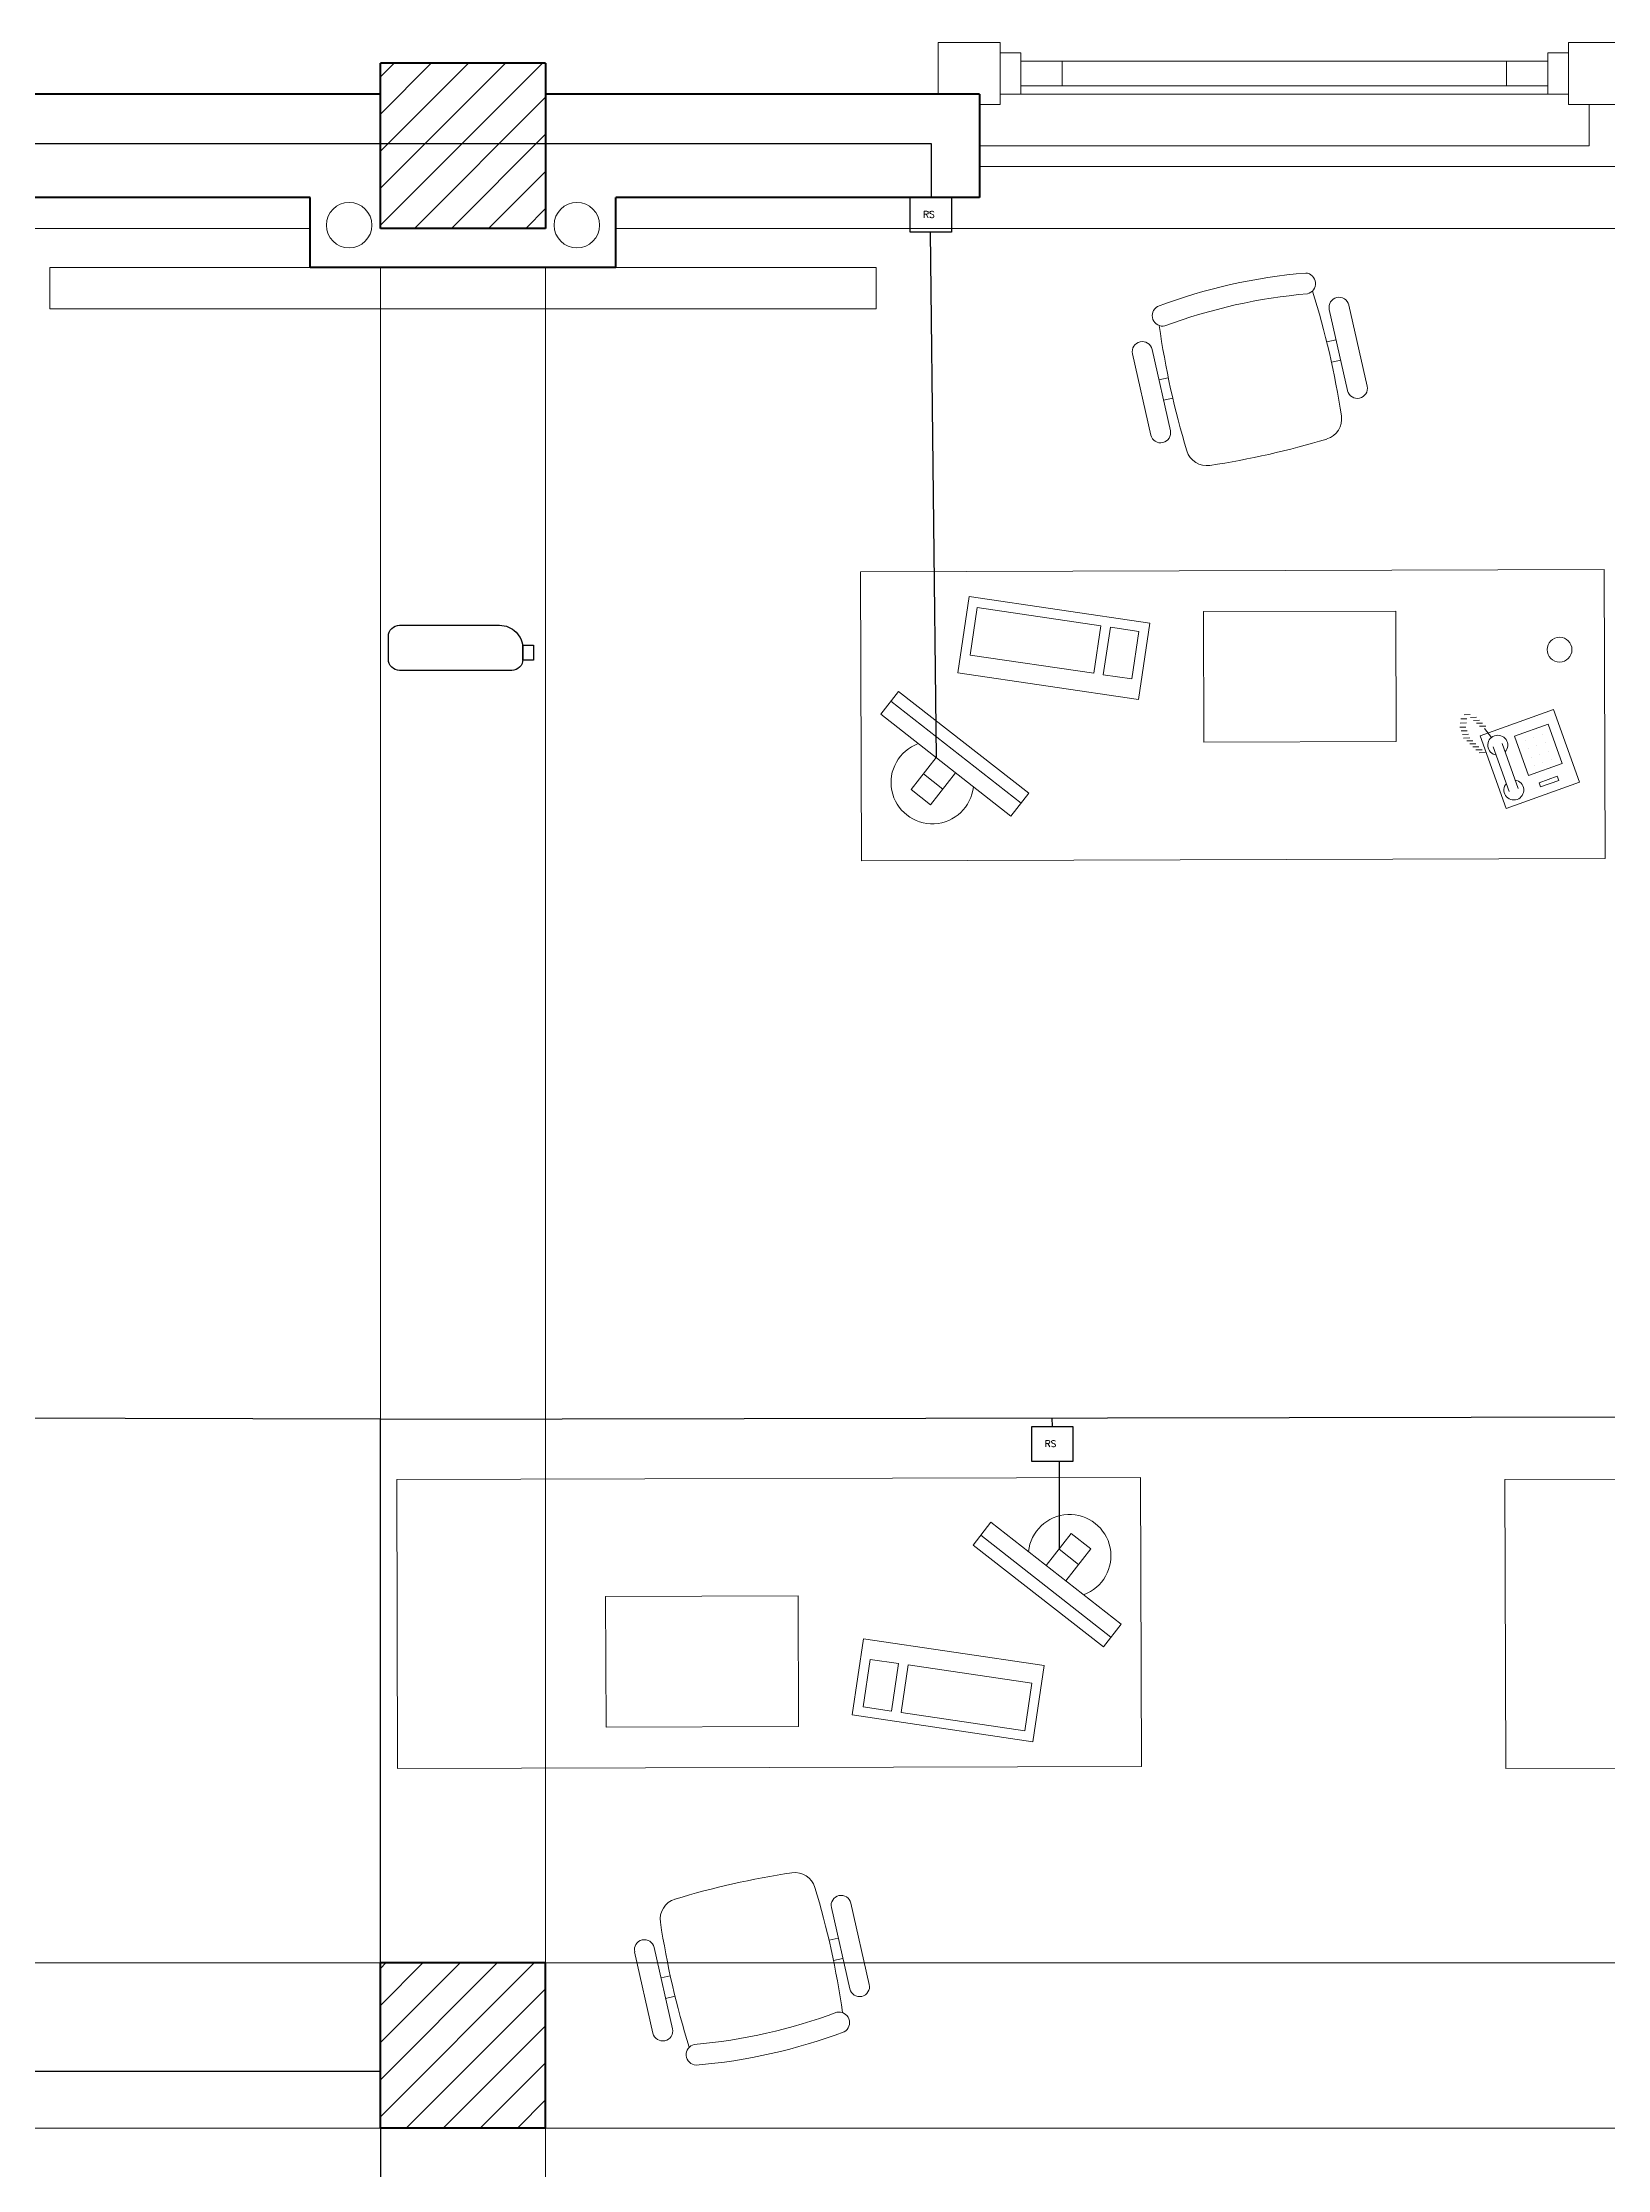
# Model space of a CAD drawing. Extents: x 1018 to 1352, y -109 to 184.
# Drawn here: x 1239.61 to 1243.4, y 124.05 to 129.2 of the extents above; entities that cross this region are included whole.
import ezdxf

# ---------------------------------------------------------------- set-up
doc = ezdxf.new("R2010")
doc.units = 0
doc.header["$LTSCALE"] = 0.5
doc.layers.get('0').update_dxf_attribs({"linetype": 'CONTINUOUS'})
doc.layers.add('Cableado', color=100, linetype='CONTINUOUS')
for name, color, linetype, lineweight in [('Carpintería', 55, 'CONTINUOUS', 20), ('Detalles .05', 243, 'CONTINUOUS', 5), ('Detalles 01', 8, 'CONTINUOUS', 9), ('Equipamiento movil', 33, 'CONTINUOUS', 9), ('Muros corte', 7, 'CONTINUOUS', 40), ('Tratamiento pisos', 251, 'CONTINUOUS', 9), ('Vidrios', 147, 'CONTINUOUS', 13)]:
    doc.layers.add(name, color=color, linetype=linetype, lineweight=lineweight)
doc.styles.add('Texto 5 mm', font='simplex.shx', dxfattribs={"height": 0.5})
pattern_1 = [(45, (58.78651, 0.94109), (-0.0449012806, 0.0449012806), [])]

# ---------------------------------------------------------------- blocks, each defined once
blk = doc.blocks.new('TELEFONO')
at = {"layer": 'Detalles .05'}
for p, q in [((0.1385, 0.1343), (-0.0978, 0.1343)), ((-0.0978, 0.1343), (-0.0978, -0.0991)), ((0.1385, -0.0991), (0.1385, 0.1343)), ((-0.0713, 0.0892), (-0.0713, -0.0548)), ((-0.0425, 0.0892), (-0.0425, -0.0548)), ((0.081, 0.108), (0.0225, 0.108)), ((0.0225, 0.108), (0.0225, 0.0945)), ((0.0225, 0.0945), (0.081, 0.0945)), ((0.081, 0.0945), (0.081, 0.108)), ((0.108, 0.063), (0, 0.063)), ((0, 0.063), (0, -0.063)), ((0.027, 0.0405), (0.027, 0.0405)), ((0.027, 0.0135), (0.027, 0.0135)), ((0.054, 0.0405), (0.054, 0.0405)), ((0.054, 0.0135), (0.054, 0.0135)), ((0.081, 0.0405), (0.081, 0.0405)), ((0.081, 0.0135), (0.081, 0.0135)), ((0.108, -0.063), (0.108, 0.063)), ((-0.1063, -0.0581), (-0.1236, -0.0639)), ((-0.1006, -0.0466), (-0.1179, -0.0524)), ((0, -0.063), (0.108, -0.063)), ((0.027, -0.0135), (0.027, -0.0135)), ((0.027, -0.0405), (0.027, -0.0405)), ((0.054, -0.0135), (0.054, -0.0135)), ((0.054, -0.0405), (0.054, -0.0405)), ((0.081, -0.0135), (0.081, -0.0135)), ((0.081, -0.0405), (0.081, -0.0405)), ((-0.1294, -0.1042), (-0.1467, -0.11)), ((-0.1294, -0.1157), (-0.1467, -0.1215)), ((-0.1294, -0.1272), (-0.1467, -0.133)), ((-0.1236, -0.0927), (-0.1409, -0.0984)), ((-0.1179, -0.0812), (-0.1351, -0.0869)), ((-0.1121, -0.0696), (-0.1294, -0.0754)), ((-0.0978, -0.0991), (0.1385, -0.0991)), ((-0.0718, -0.1215), (-0.0891, -0.1272)), ((-0.0671, -0.0829), (-0.0775, -0.1157)), ((-0.1294, -0.1388), (-0.1467, -0.1445)), ((-0.1236, -0.1503), (-0.1409, -0.156)), ((-0.1179, -0.1618), (-0.1351, -0.1676)), ((-0.1043, -0.17), (-0.1216, -0.1758)), ((-0.0891, -0.156), (-0.1063, -0.1618)), ((-0.0833, -0.1445), (-0.1006, -0.1503)), ((-0.0775, -0.133), (-0.0948, -0.1388))]:
    blk.add_line(p, q, dxfattribs=at)
for centre, start, end in [((-0.0569, 0.0892), 298.49146, 241.50854), ((-0.0569, -0.0548), 118.49146, 61.50854)]:
    blk.add_arc(centre, 0.0302, start, end, dxfattribs=at)
blk = doc.blocks.new('RECTANG')
for p, q in [((1, 1), (0, 1)), ((0, 1), (0, 0)), ((1, 0), (1, 1)), ((0, 0), (1, 0))]:
    blk.add_line(p, q)
blk = doc.blocks.new('KEYBOARD', base_point=(60, 294))
for p, xscale, yscale, zscale in [((60, 294), 19, 8, 19), ((61, 295), 13, 5, 13), ((75, 295), 3, 5, 3)]:
    blk.add_blockref('RECTANG', p, dxfattribs=dict(xscale=xscale, yscale=yscale, zscale=zscale))
blk = doc.blocks.new('Silla 1')
at = {"layer": 'Equipamiento movil'}
for p, q in [((-0.1131, 0.2664), (0.0295, 0.409)), ((0.0638, 0.3747), (-0.0788, 0.2321)), ((0.0104, 0.3213), (0.0268, 0.3048)), ((-0.0254, 0.2855), (-0.0091, 0.2693)), ((0.2321, -0.0788), (0.3747, 0.0638)), ((0.409, 0.0295), (0.2664, -0.1131)), ((0.3048, 0.0268), (0.3213, 0.0104)), ((0.2693, -0.0091), (0.2855, -0.0254))]:
    blk.add_line(p, q, dxfattribs=at)
for centre, radius, start, end in [((0.0467, 0.3919), 0.0242, 315, 135), ((0.1468, 0.3964), 0.0255, 61.3631, 224.3749), ((-0.6508, -0.6508), 1.3416, 37.131, 52.869), ((1.4058, -1.1273), 1.9881, 130.2245, 139.1817), ((-0.654, -0.654), 1.2956, 37.1584, 52.8416), ((-0.0959, 0.2492), 0.0242, 135, 315), ((-0.0605, 0.1393), 0.0505, 139.1817, 220.8183), ((0.3964, 0.1468), 0.0255, 225.6251, 28.6369), ((1.4058, 1.4058), 1.9881, 220.8183, 229.1817), ((-1.1273, 1.4058), 1.9881, 310.8183, 319.7755), ((0.3919, 0.0467), 0.0242, 315, 135), ((0.1393, -0.0605), 0.0505, 229.1817, 310.8183), ((0.2492, -0.0959), 0.0242, 135, 315)]:
    blk.add_arc(centre, radius, start, end, dxfattribs=at)

msp = doc.modelspace()

# ---------------------------------------------------------------- hatches: boundary and pattern name
at = {"layer": 'Detalles 01'}
h = msp.add_hatch(dxfattribs=at)
h.set_pattern_fill('ANSI31', color=256, scale=0.02, style=0)
h.set_pattern_definition(pattern_1)
h.paths.add_polyline_path([(1240.8321, 128.7462), (1240.8321, 129.1462), (1240.4321, 129.1462), (1240.4321, 128.7462)])
h = msp.add_hatch(dxfattribs=at)
h.set_pattern_fill('ANSI31', color=256, scale=0.02, style=0)
h.set_pattern_definition(pattern_1)
h.paths.add_polyline_path([(1240.8321, 124.1462), (1240.8321, 124.5462), (1240.4321, 124.5462), (1240.4321, 124.1462)])

# ---------------------------------------------------------------- linework, layer by layer
at = {"layer": 'Cableado'}
for p, q in [((1235.1071, 128.9508), (1241.7647, 128.9517)), ((1241.7647, 128.9517), (1241.7647, 128.8215)), ((1241.7628, 128.737), (1241.777, 127.4649)), ((1240.803, 127.7287), (1240.803, 127.7011)), ((1240.4321, 125.8627), (1244.7613, 125.8714)), ((1240.4321, 125.8627), (1239.3872, 125.8656)), ((1240.4321, 124.5118), (1240.4321, 125.8627)), ((1242.0584, 125.8452), (1242.0582, 125.866)), ((1242.0746, 125.7606), (1242.0745, 125.5479)), ((1240.4321, 124.5118), (1240.4321, 124.0029)), ((1240.4321, 124.283), (1229.7048, 124.283))]:
    msp.add_line(p, q, dxfattribs=at)
for points in [[(1241.7145, 128.8215), (1241.8139, 128.8215), (1241.8139, 128.737), (1241.7145, 128.737)], [(1240.777, 127.7368), (1240.803, 127.7368), (1240.803, 127.7011), (1240.777, 127.7011)], [(1242.0086, 125.8452), (1242.108, 125.8452), (1242.108, 125.7606), (1242.0086, 125.7606)]]:
    msp.add_lwpolyline(points, close=True, dxfattribs=at)
msp.add_lwpolyline([(1240.4785, 127.7851), (1240.7206, 127.7851, -0.414214), (1240.777, 127.7287), (1240.777, 127.7025, -0.414214), (1240.7502, 127.6757), (1240.4785, 127.6757, -0.414214), (1240.4517, 127.7025), (1240.4517, 127.7583, -0.414214)], format="xyb", close=True, dxfattribs=at)
at = {"layer": 'Carpintería'}
for p, q in [((1241.9321, 129.1962), (1241.7821, 129.1962)), ((1241.7821, 129.1962), (1241.7821, 129.0712)), ((1241.9321, 129.1962), (1241.9321, 129.0462)), ((1241.9321, 129.1712), (1241.9821, 129.1712)), ((1241.9821, 129.1712), (1241.9821, 129.0712)), ((1243.3071, 129.1712), (1243.2571, 129.1712)), ((1243.2571, 129.0712), (1243.2571, 129.1712)), ((1243.4571, 129.1962), (1243.3071, 129.1962)), ((1243.3071, 129.1962), (1243.3071, 129.0462)), ((1241.9821, 129.1512), (1243.2571, 129.1512)), ((1242.0821, 129.1512), (1242.0821, 129.0912)), ((1243.1571, 129.1512), (1243.1571, 129.0912)), ((1241.9821, 129.0712), (1241.9321, 129.0712)), ((1241.9821, 129.0912), (1243.2571, 129.0912)), ((1243.2571, 129.0712), (1243.3071, 129.0712)), ((1241.9321, 129.0462), (1241.8821, 129.0462)), ((1243.4571, 129.0462), (1243.3071, 129.0462))]:
    msp.add_line(p, q, dxfattribs=at)
at = {"layer": 'Detalles 01'}
for p, q in [((1243.2571, 129.0712), (1241.9821, 129.0712)), ((1243.3571, 129.0462), (1243.3571, 128.9462)), ((1243.3571, 128.9462), (1241.8821, 128.9462)), ((1244.8821, 128.8962), (1241.8821, 128.8962))]:
    msp.add_line(p, q, dxfattribs=at)
for centre in [(1240.3565, 128.754), (1240.9078, 128.754)]:
    msp.add_circle(centre, 0.055, dxfattribs=at)
at = {"layer": 'Equipamiento movil'}
for p, q in [((1243.3939, 127.9204), (1241.5939, 127.9147)), ((1241.5939, 127.9147), (1241.5961, 127.2147)), ((1243.3961, 127.2204), (1243.3939, 127.9204)), ((1242.4238, 127.8183), (1242.8897, 127.8197)), ((1242.4248, 127.502), (1242.4238, 127.8183)), ((1242.8897, 127.8197), (1242.8907, 127.5034)), ((1241.6431, 127.5696), (1241.6862, 127.6248)), ((1241.6862, 127.6248), (1242.0013, 127.3784)), ((1241.9582, 127.3233), (1241.6431, 127.5696)), ((1241.6677, 127.6012), (1241.9829, 127.3548)), ((1241.777, 127.4649), (1241.7165, 127.3876)), ((1242.8907, 127.5034), (1242.4248, 127.502)), ((1241.7935, 127.3886), (1241.7462, 127.4255)), ((1241.8243, 127.428), (1241.7638, 127.3506)), ((1241.7165, 127.3876), (1241.7638, 127.3506)), ((1242.0013, 127.3784), (1241.9582, 127.3233)), ((1241.5961, 127.2147), (1243.3961, 127.2204)), ((1242.272, 125.7218), (1240.472, 125.7168)), ((1240.472, 125.7168), (1240.474, 125.0168)), ((1242.274, 125.0218), (1242.272, 125.7218)), ((1244.9537, 125.7218), (1243.1537, 125.7168)), ((1243.1537, 125.7168), (1243.1556, 125.0168)), ((1241.8667, 125.5582), (1241.9098, 125.6133)), ((1241.9098, 125.6133), (1242.2249, 125.3668)), ((1242.1818, 125.3117), (1241.8667, 125.5582)), ((1242.2002, 125.3353), (1241.8852, 125.5818)), ((1242.0437, 125.5085), (1242.1042, 125.5859)), ((1242.1515, 125.5489), (1242.1042, 125.5859)), ((1242.0745, 125.5479), (1242.1218, 125.511)), ((1242.091, 125.4716), (1242.1515, 125.5489)), ((1240.9773, 125.4335), (1241.4432, 125.4348)), ((1240.9782, 125.1172), (1240.9773, 125.4335)), ((1241.4432, 125.4348), (1241.4441, 125.1185)), ((1242.2249, 125.3668), (1242.1818, 125.3117)), ((1241.4441, 125.1185), (1240.9782, 125.1172)), ((1240.474, 125.0168), (1242.274, 125.0218)), ((1243.1556, 125.0168), (1244.9556, 125.0218))]:
    msp.add_line(p, q, dxfattribs=at)
msp.add_circle((1243.2857, 127.7262), 0.03, dxfattribs=at)
for centre, start, end in [((1241.7679, 127.4046), 109.8726, 354.1005), ((1242.1001, 125.5319), 289.8511, 174.0791)]:
    msp.add_arc(centre, 0.1, start, end, dxfattribs=at)
at = {"layer": 'Muros corte'}
for p, q in [((1240.8321, 129.1462), (1240.4321, 129.1462)), ((1240.4321, 128.7462), (1240.4321, 129.1462)), ((1240.8321, 129.1462), (1240.8321, 128.7462)), ((1240.4321, 129.0712), (1239.3321, 129.0712)), ((1241.8821, 129.0712), (1240.8321, 129.0712)), ((1241.8821, 129.0712), (1241.8821, 128.8212)), ((1240.2621, 128.8212), (1239.3321, 128.8212)), ((1240.2621, 128.6512), (1240.2621, 128.8212)), ((1241.8821, 128.8212), (1241.0021, 128.8212)), ((1241.0021, 128.6512), (1241.0021, 128.8212)), ((1240.8321, 128.7462), (1240.4321, 128.7462)), ((1241.0021, 128.6512), (1240.2621, 128.6512)), ((1240.8321, 124.5462), (1240.4321, 124.5462)), ((1240.4321, 124.1462), (1240.4321, 124.5462)), ((1240.8321, 124.1462), (1240.8321, 124.5462)), ((1240.8321, 124.1462), (1240.4321, 124.1462))]:
    msp.add_line(p, q, dxfattribs=at)
at = {"layer": 'Tratamiento pisos'}
for p, q in [((1235.2321, 128.7462), (1240.2621, 128.7462)), ((1241.0021, 128.7462), (1245.9321, 128.7462)), ((1240.4321, 124.5462), (1240.4321, 128.6512)), ((1240.8321, 128.6512), (1240.8321, 124.5462)), ((1240.4321, 124.5462), (1235.2321, 124.5462)), ((1240.8321, 124.5462), (1245.9321, 124.5462)), ((1240.4321, 124.1462), (1235.2321, 124.1462)), ((1240.4321, 124.1462), (1240.4321, 121.5855)), ((1240.8321, 124.1462), (1245.9321, 124.1462)), ((1240.8321, 124.1462), (1240.8321, 118.1462))]:
    msp.add_line(p, q, dxfattribs=at)
at = {"layer": 'Vidrios', "color": 7}
for p, q in [((1239.6321, 128.6512), (1241.6321, 128.6512)), ((1239.6321, 128.6512), (1239.6321, 128.5512)), ((1241.6321, 128.6512), (1241.6321, 128.5512)), ((1239.6321, 128.5512), (1241.6321, 128.5512))]:
    msp.add_line(p, q, dxfattribs=at)

# ---------------------------------------------------------------- block references
at = {"layer": 'Detalles .05', "xscale": -0.8, "yscale": 0.8, "zscale": 0.8, "rotation": 199.7055526088895}
msp.add_blockref('TELEFONO', (1243.1938, 127.4689), dxfattribs=at)
at = {"layer": 'Equipamiento movil', "xscale": -1}
for p, rotation in [((1242.5823, 128.1991), 327.7270185689367), ((1241.2854, 124.7377), 147.7055914529652)]:
    msp.add_blockref('Silla 1', p, dxfattribs=dict(at, rotation=rotation))
at = {"layer": 'Equipamiento movil', "xscale": -0.02326153846132684, "yscale": 0.02326153846151868, "zscale": 0.02326153846153847}
for p, rotation in [((1241.8569, 127.8545), 171.6028847961625), ((1242.011, 125.082), 351.581457680191)]:
    msp.add_blockref('KEYBOARD', p, dxfattribs=dict(at, rotation=rotation))

# ---------------------------------------------------------------- texts
at = {"layer": 'Cableado', "char_height": 0.01595, "attachment_point": 1, "style": 'Texto 5 mm'}
for insert in [(1241.7458, 128.788), (1242.0399, 125.8116)]:
    msp.add_mtext_dynamic_manual_height_columns('RS', width=19.34546, gutter_width=2.5, heights=[0], dxfattribs=dict(at, insert=insert))

doc.saveas('drawing.dxf')
